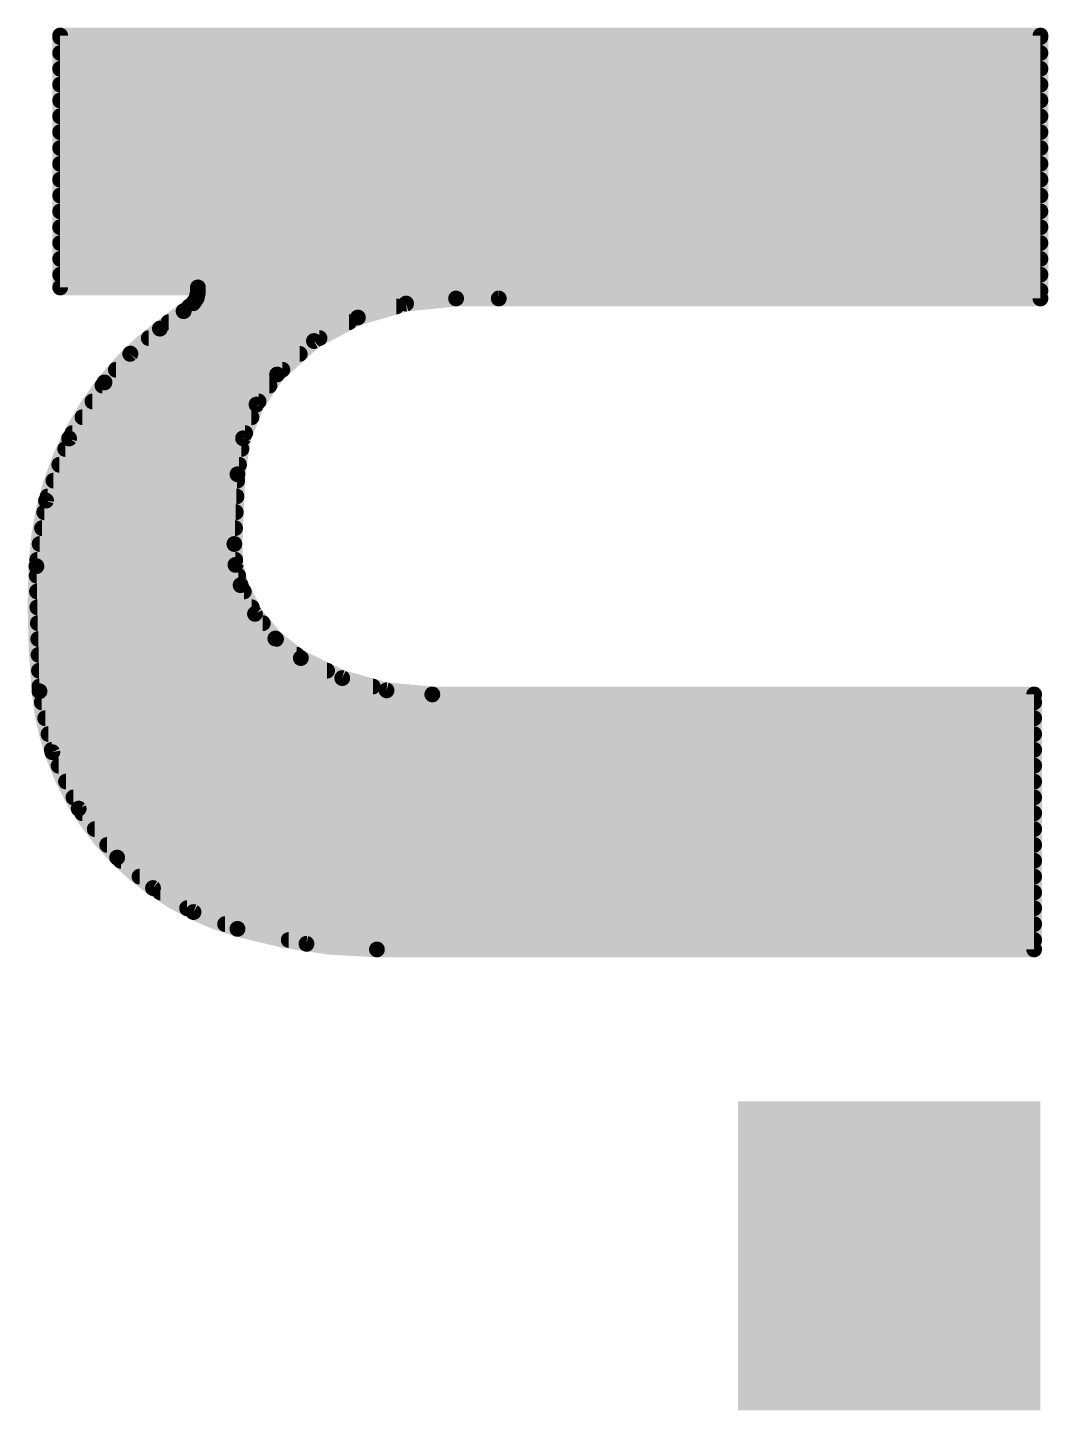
# Model space of a CAD drawing. Extents: x -20 to 87, y -17 to 53.
# Drawn here: x 7.337 to 8.974, y 8.923 to 11.14 of the extents above; entities that cross this region are included whole.
import ezdxf

# ---------------------------------------------------------------- set-up
doc = ezdxf.new("R2010")
doc.units = 0
doc.layers.add('22', color=40, linetype='CONTINUOUS')

# ---------------------------------------------------------------- blocks, each defined once
blk = doc.blocks.new('RECT')
blk.add_solid([(-0.5, -0.5), (0.5, -0.5), (-0.5, 0.5), (0.5, 0.5)])

msp = doc.modelspace()

# ---------------------------------------------------------------- linework, layer by layer
at = {"layer": '22', "const_width": 0.0254}
for points in [[(7.3889, 11.1277), (7.3889, 10.7239)], [(8.9611, 11.1277), (7.3889, 11.1277)], [(8.9611, 11.1277), (7.3889, 11.1277)], [(7.3889, 11.1277), (7.3889, 10.7239)], [(7.3889, 11.1252), (8.9611, 11.1252)], [(8.9611, 10.7061), (8.9611, 11.1277)], [(8.9611, 10.7061), (8.9611, 11.1277)], [(7.3889, 11.0998), (8.9611, 11.0998)], [(7.3889, 11.0744), (8.9611, 11.0744)], [(7.3889, 11.049), (8.9611, 11.049)], [(7.3889, 11.0236), (8.9611, 11.0236)], [(7.3889, 10.9982), (8.9611, 10.9982)], [(7.3889, 10.9728), (8.9611, 10.9728)], [(7.3889, 10.9474), (8.9611, 10.9474)], [(7.3889, 10.922), (8.9611, 10.922)], [(7.3889, 10.8966), (8.9611, 10.8966)], [(7.3889, 10.8712), (8.9611, 10.8712)], [(7.3889, 10.8458), (8.9611, 10.8458)], [(7.3889, 10.8204), (8.9611, 10.8204)], [(7.3889, 10.795), (8.9611, 10.795)], [(7.3889, 10.7696), (8.9611, 10.7696)], [(7.3889, 10.7442), (8.9611, 10.7442)], [(7.3889, 10.7239), (7.6098, 10.7239)], [(7.3889, 10.7239), (7.6098, 10.7239)], [(7.6098, 10.7239), (7.6098, 10.7163)], [(7.6098, 10.7239), (7.6098, 10.7163)], [(7.6022, 10.6985), (7.587, 10.6858)], [(7.6078, 10.7066), (7.6022, 10.6985)], [(7.6098, 10.7163), (7.6078, 10.7066)], [(7.6098, 10.7188), (8.9611, 10.7188)], [(7.8664, 10.6756), (7.9438, 10.6979)], [(7.9438, 10.6979), (8.0239, 10.7061)], [(8.0239, 10.7061), (8.9611, 10.7061)], [(8.0924, 10.7061), (8.9611, 10.7061)], [(7.587, 10.6858), (7.5489, 10.6578)], [(7.5961, 10.6934), (7.9282, 10.6934)], [(7.796, 10.6379), (7.8664, 10.6756)], [(7.5489, 10.6578), (7.5016, 10.6176)], [(7.5628, 10.668), (7.8522, 10.668)], [(7.531, 10.6426), (7.8048, 10.6426)], [(7.7368, 10.5842), (7.796, 10.6379)], [(7.5016, 10.6176), (7.46, 10.5715)], [(7.5012, 10.6172), (7.7732, 10.6172)], [(7.4783, 10.5918), (7.7452, 10.5918)], [(7.46, 10.5715), (7.4032, 10.4816)], [(7.4568, 10.5664), (7.7246, 10.5664)], [(7.7038, 10.5361), (7.7368, 10.5842)], [(7.4407, 10.541), (7.7072, 10.541)], [(7.6823, 10.4818), (7.7038, 10.5361)], [(7.4247, 10.5156), (7.6957, 10.5156)], [(7.4032, 10.4816), (7.3663, 10.382)], [(7.4086, 10.4902), (7.6856, 10.4902)], [(7.6733, 10.4242), (7.6823, 10.4818)], [(7.397, 10.4648), (7.6796, 10.4648)], [(7.3876, 10.4394), (7.6757, 10.4394)], [(7.3782, 10.414), (7.6728, 10.414)], [(7.6683, 10.3124), (7.6733, 10.4242)], [(7.3688, 10.3886), (7.6717, 10.3886)], [(7.3663, 10.382), (7.3508, 10.2768)], [(7.3635, 10.3632), (7.6706, 10.3632)], [(7.3598, 10.3378), (7.6694, 10.3378)], [(7.356, 10.3124), (7.6683, 10.3124)], [(7.6701, 10.2789), (7.6683, 10.3124)], [(7.3508, 10.2768), (7.3558, 10.0762)], [(7.3523, 10.287), (7.6696, 10.287)], [(7.6784, 10.2464), (7.6701, 10.2789)], [(7.3512, 10.2616), (7.6745, 10.2616)], [(7.3518, 10.2362), (7.6835, 10.2362)], [(7.7014, 10.2004), (7.6784, 10.2464)], [(7.3524, 10.2108), (7.6962, 10.2108)], [(7.7341, 10.1608), (7.7014, 10.2004)], [(7.3531, 10.1854), (7.7138, 10.1854)], [(7.3537, 10.16), (7.7351, 10.16)], [(7.7749, 10.1295), (7.7341, 10.1608)], [(7.3543, 10.1346), (7.7682, 10.1346)], [(7.8413, 10.0974), (7.7749, 10.1295)], [(7.355, 10.1092), (7.8169, 10.1092)], [(7.3556, 10.0838), (7.8904, 10.0838)], [(7.9124, 10.0777), (7.8413, 10.0974)], [(7.9858, 10.0711), (7.9124, 10.0777)], [(7.3558, 10.0762), (7.3763, 9.9785)], [(7.3595, 10.0584), (8.951, 10.0584)], [(8.951, 10.0711), (7.9858, 10.0711)], [(8.951, 10.0711), (7.9858, 10.0711)], [(8.951, 9.6622), (8.951, 10.0711)], [(8.951, 9.6622), (8.951, 10.0711)], [(7.3649, 10.033), (8.951, 10.033)], [(7.3702, 10.0076), (8.951, 10.0076)], [(7.3755, 9.9822), (8.951, 9.9822)], [(7.3763, 9.9785), (7.4186, 9.888)], [(7.3864, 9.9568), (8.951, 9.9568)], [(7.3983, 9.9314), (8.951, 9.9314)], [(7.4102, 9.906), (8.951, 9.906)], [(7.4186, 9.888), (7.4803, 9.8095)], [(7.4244, 9.8806), (8.951, 9.8806)], [(7.4444, 9.8552), (8.951, 9.8552)], [(7.4643, 9.8298), (8.951, 9.8298)], [(7.4803, 9.8095), (7.5378, 9.7606)], [(7.4863, 9.8044), (8.951, 9.8044)], [(7.5162, 9.779), (8.951, 9.779)], [(7.5378, 9.7606), (7.6028, 9.7221)], [(7.5496, 9.7536), (8.951, 9.7536)], [(7.5925, 9.7282), (8.951, 9.7282)], [(7.6028, 9.7221), (7.6733, 9.6952)], [(7.6534, 9.7028), (8.951, 9.7028)], [(7.6733, 9.6952), (7.784, 9.6712)], [(7.7555, 9.6774), (8.951, 9.6774)], [(7.784, 9.6712), (7.8969, 9.6622)], [(7.8969, 9.6622), (8.951, 9.6622)], [(7.8969, 9.6622), (8.951, 9.6622)]]:
    msp.add_lwpolyline(points, dxfattribs=at)
at = {"layer": '22'}
for points, const_width in [([(7.3953, 11.1277, 1), (7.3826, 11.1277)], 0.0127), ([(7.3889, 11.1341, 1), (7.3889, 11.1214)], 0.0127), ([(7.3889, 11.1341, 1), (7.3889, 11.1214)], 0.0127), ([(7.3953, 11.1277, 1), (7.3826, 11.1277)], 0.0127), ([(7.3889, 11.1316, 1), (7.3889, 11.1189)], 0.0127), ([(8.9674, 11.1277, 1), (8.9548, 11.1277)], 0.0127), ([(8.9674, 11.1277, 1), (8.9548, 11.1277)], 0.0127), ([(8.9611, 11.1214, 1), (8.9611, 11.1341)], 0.0127), ([(8.9611, 11.1214, 1), (8.9611, 11.1341)], 0.0127), ([(8.9611, 11.1189, 1), (8.9611, 11.1316)], 0.0127), ([(7.3889, 11.1061, 1), (7.3889, 11.0935)], 0.0127), ([(8.9611, 11.0935, 1), (8.9611, 11.1061)], 0.0127), ([(7.3889, 11.0808, 1), (7.3889, 11.0681)], 0.0127), ([(8.9611, 11.0681, 1), (8.9611, 11.0808)], 0.0127), ([(7.3889, 11.0554, 1), (7.3889, 11.0427)], 0.0127), ([(8.9611, 11.0427, 1), (8.9611, 11.0554)], 0.0127), ([(7.3889, 11.0299, 1), (7.3889, 11.0173)], 0.0127), ([(8.9611, 11.0173, 1), (8.9611, 11.0299)], 0.0127), ([(7.3889, 11.0046, 1), (7.3889, 10.9919)], 0.0127), ([(8.9611, 10.9919, 1), (8.9611, 11.0046)], 0.0127), ([(7.3889, 10.9792, 1), (7.3889, 10.9665)], 0.0127), ([(8.9611, 10.9665, 1), (8.9611, 10.9792)], 0.0127), ([(7.3889, 10.9537, 1), (7.3889, 10.9411)], 0.0127), ([(8.9611, 10.9411, 1), (8.9611, 10.9537)], 0.0127), ([(7.3889, 10.9284, 1), (7.3889, 10.9157)], 0.0127), ([(8.9611, 10.9157, 1), (8.9611, 10.9284)], 0.0127), ([(7.3889, 10.903, 1), (7.3889, 10.8903)], 0.0127), ([(8.9611, 10.8903, 1), (8.9611, 10.903)], 0.0127), ([(7.3889, 10.8775, 1), (7.3889, 10.8649)], 0.0127), ([(8.9611, 10.8649, 1), (8.9611, 10.8775)], 0.0127), ([(7.3889, 10.8521, 1), (7.3889, 10.8395)], 0.0127), ([(8.9611, 10.8395, 1), (8.9611, 10.8521)], 0.0127), ([(7.3889, 10.8268, 1), (7.3889, 10.8141)], 0.0127), ([(8.9611, 10.8141, 1), (8.9611, 10.8268)], 0.0127), ([(7.3889, 10.8013, 1), (7.3889, 10.7887)], 0.0127), ([(8.9611, 10.7887, 1), (8.9611, 10.8013)], 0.0127), ([(7.3889, 10.7759, 1), (7.3889, 10.7633)], 0.0127), ([(8.9611, 10.7633, 1), (8.9611, 10.7759)], 0.0127), ([(7.3889, 10.7506, 1), (7.3889, 10.7379)], 0.0127), ([(8.9611, 10.7379, 1), (8.9611, 10.7506)], 0.0127), ([(7.3889, 10.7302, 1), (7.3889, 10.7176)], 0.0127), ([(7.3889, 10.7302, 1), (7.3889, 10.7176)], 0.0127), ([(7.6162, 10.7239, 1), (7.6035, 10.7239)], 0.0127), ([(7.6162, 10.7239, 1), (7.6035, 10.7239)], 0.0127), ([(7.6098, 10.7176, 1), (7.6098, 10.7302)], 0.0127), ([(7.6098, 10.7176, 1), (7.6098, 10.7302)], 0.0127), ([(7.3826, 10.7239, 1), (7.3953, 10.7239)], 0.0127), ([(7.3826, 10.7239, 1), (7.3953, 10.7239)], 0.0127), ([(7.587, 10.6858, 0.0333), (7.6022, 10.6985)], 0.0254), ([(7.6022, 10.6985, 0.205), (7.6098, 10.7163)], 0.0254), ([(7.6066, 10.6939, 1), (7.5978, 10.7031)], 0.0127), ([(7.6063, 10.6936, 1), (7.5981, 10.7034)], 0.0127), ([(7.6016, 10.7079, 1), (7.614, 10.7054)], 0.0127), ([(7.613, 10.703, 1), (7.6026, 10.7102)], 0.0127), ([(7.6098, 10.7251, 1), (7.6098, 10.7125)], 0.0127), ([(7.616, 10.715, 1), (7.6036, 10.7176)], 0.0127), ([(7.6161, 10.7163, 1), (7.6035, 10.7163)], 0.0127), ([(7.6035, 10.7163, 1), (7.6162, 10.7163)], 0.0127), ([(7.6035, 10.7163, 1), (7.6162, 10.7163)], 0.0127), ([(8.0239, 10.7061, 0.0895), (7.8664, 10.6756)], 0.0254), ([(7.9431, 10.7042, 1), (7.9444, 10.6916)], 0.0127), ([(7.9455, 10.6918, 1), (7.942, 10.704)], 0.0127), ([(8.0924, 10.7061, 0.0064), (8.0239, 10.7061)], 0.0254), ([(8.0239, 10.7125, 1), (8.0239, 10.6998)], 0.0127), ([(8.0238, 10.7124, 1), (8.024, 10.6998)], 0.0127), ([(8.0245, 10.6998, 1), (8.0233, 10.7124)], 0.0127), ([(8.024, 10.6998, 1), (8.0238, 10.7124)], 0.0127), ([(8.0924, 10.7125, 1), (8.0924, 10.6998)], 0.0127), ([(8.0923, 10.6998, 1), (8.0925, 10.7124)], 0.0127), ([(8.9548, 10.7061, 1), (8.9674, 10.7061)], 0.0127), ([(8.9548, 10.7061, 1), (8.9674, 10.7061)], 0.0127), ([(8.9611, 10.7125, 1), (8.9611, 10.7251)], 0.0127), ([(8.9611, 10.6998, 1), (8.9611, 10.7125)], 0.0127), ([(8.9611, 10.6998, 1), (8.9611, 10.7125)], 0.0127), ([(7.587, 10.6858, 0.0022), (7.5489, 10.6578)], 0.0254), ([(7.5833, 10.6909, 1), (7.5907, 10.6807)], 0.0127), ([(7.5829, 10.6907, 1), (7.5911, 10.6809)], 0.0127), ([(7.5908, 10.6807, 1), (7.5832, 10.6909)], 0.0127), ([(7.5907, 10.6807, 1), (7.5833, 10.6909)], 0.0127), ([(7.5961, 10.6997, 1), (7.5961, 10.6871)], 0.0127), ([(7.5978, 10.7031, 1), (7.6066, 10.6939)], 0.0127), ([(7.597, 10.7021, 1), (7.6074, 10.6949)], 0.0127), ([(7.8664, 10.6756, 0.1229), (7.7368, 10.5842)], 0.0254), ([(7.8646, 10.6817, 1), (7.8682, 10.6695)], 0.0127), ([(7.8694, 10.67, 1), (7.8634, 10.6812)], 0.0127), ([(7.8687, 10.6697, 1), (7.8641, 10.6815)], 0.0127), ([(7.9282, 10.6871, 1), (7.9282, 10.6997)], 0.0127), ([(7.5489, 10.6578, 0.0664), (7.46, 10.5715)], 0.0254), ([(7.5451, 10.6629, 1), (7.5527, 10.6527)], 0.0127), ([(7.5451, 10.6629, 1), (7.5527, 10.6527)], 0.0127), ([(7.553, 10.653, 1), (7.5448, 10.6626)], 0.0127), ([(7.5527, 10.6527, 1), (7.5451, 10.6629)], 0.0127), ([(7.5628, 10.6744, 1), (7.5628, 10.6617)], 0.0127), ([(7.8522, 10.6617, 1), (7.8522, 10.6744)], 0.0127), ([(7.8641, 10.6815, 1), (7.8687, 10.6697)], 0.0127), ([(7.531, 10.6489, 1), (7.531, 10.6363)], 0.0127), ([(7.793, 10.6435, 1), (7.799, 10.6323)], 0.0127), ([(7.8002, 10.6332, 1), (7.7917, 10.6426)], 0.0127), ([(7.8048, 10.6363, 1), (7.8048, 10.6489)], 0.0127), ([(7.5012, 10.6235, 1), (7.5012, 10.6109)], 0.0127), ([(7.4975, 10.6224, 1), (7.5057, 10.6128)], 0.0127), ([(7.5063, 10.6133, 1), (7.4969, 10.6219)], 0.0127), ([(7.7732, 10.6109, 1), (7.7732, 10.6235)], 0.0127), ([(7.4783, 10.5982, 1), (7.4783, 10.5855)], 0.0127), ([(7.7452, 10.5855, 1), (7.7452, 10.5982)], 0.0127), ([(7.46, 10.5715, 0.1577), (7.3508, 10.2768)], 0.0254), ([(7.4568, 10.5727, 1), (7.4568, 10.5601)], 0.0127), ([(7.4553, 10.5758, 1), (7.4647, 10.5672)], 0.0127), ([(7.455, 10.5754, 1), (7.465, 10.5676)], 0.0127), ([(7.4654, 10.5681, 1), (7.4546, 10.5749)], 0.0127), ([(7.465, 10.5676, 1), (7.455, 10.5754)], 0.0127), ([(7.7368, 10.5842, 0.1688), (7.6733, 10.4242)], 0.0254), ([(7.7246, 10.5601, 1), (7.7246, 10.5727)], 0.0127), ([(7.7325, 10.5889, 1), (7.7411, 10.5795)], 0.0127), ([(7.732, 10.5883, 1), (7.7416, 10.5801)], 0.0127), ([(7.742, 10.5806, 1), (7.7316, 10.5878)], 0.0127), ([(7.7416, 10.5801, 1), (7.732, 10.5883)], 0.0127), ([(7.4407, 10.5473, 1), (7.4407, 10.5347)], 0.0127), ([(7.6986, 10.5397, 1), (7.7091, 10.5325)], 0.0127), ([(7.7097, 10.5337, 1), (7.6979, 10.5384)], 0.0127), ([(7.7072, 10.5347, 1), (7.7072, 10.5473)], 0.0127), ([(7.4247, 10.522, 1), (7.4247, 10.5093)], 0.0127), ([(7.6957, 10.5093, 1), (7.6957, 10.522)], 0.0127), ([(7.3979, 10.485, 1), (7.4086, 10.4782)], 0.0127), ([(7.4092, 10.4794, 1), (7.3973, 10.4838)], 0.0127), ([(7.4086, 10.4965, 1), (7.4086, 10.4839)], 0.0127), ([(7.6886, 10.4809, 1), (7.676, 10.4828)], 0.0127), ([(7.6764, 10.4842, 1), (7.6882, 10.4795)], 0.0127), ([(7.6856, 10.4839, 1), (7.6856, 10.4965)], 0.0127), ([(7.397, 10.4711, 1), (7.397, 10.4585)], 0.0127), ([(7.6796, 10.4585, 1), (7.6796, 10.4711)], 0.0127), ([(7.3876, 10.4458, 1), (7.3876, 10.4331)], 0.0127), ([(7.6757, 10.4331, 1), (7.6757, 10.4458)], 0.0127), ([(7.3782, 10.4203, 1), (7.3782, 10.4077)], 0.0127), ([(7.6683, 10.3124, 0.0006), (7.6733, 10.4242)], 0.0254), ([(7.6796, 10.4239, 1), (7.667, 10.4245)], 0.0127), ([(7.6796, 10.4239, 1), (7.667, 10.4245)], 0.0127), ([(7.667, 10.4252, 1), (7.6796, 10.4232)], 0.0127), ([(7.667, 10.4245, 1), (7.6796, 10.4239)], 0.0127), ([(7.6728, 10.4077, 1), (7.6728, 10.4203)], 0.0127), ([(7.3688, 10.3949, 1), (7.3688, 10.3823)], 0.0127), ([(7.6717, 10.3823, 1), (7.6717, 10.3949)], 0.0127), ([(7.3603, 10.3842, 1), (7.3722, 10.3798)], 0.0127), ([(7.3726, 10.381, 1), (7.36, 10.3829)], 0.0127), ([(7.3635, 10.3696, 1), (7.3635, 10.3569)], 0.0127), ([(7.6706, 10.3569, 1), (7.6706, 10.3696)], 0.0127), ([(7.3598, 10.3441, 1), (7.3598, 10.3315)], 0.0127), ([(7.6694, 10.3315, 1), (7.6694, 10.3441)], 0.0127), ([(7.356, 10.3187, 1), (7.356, 10.3061)], 0.0127), ([(7.6683, 10.3124, 0.0992), (7.6784, 10.2464)], 0.0254), ([(7.6746, 10.3127, 1), (7.662, 10.3121)], 0.0127), ([(7.6746, 10.3121, 1), (7.662, 10.3127)], 0.0127), ([(7.662, 10.3127, 1), (7.6746, 10.3121)], 0.0127), ([(7.662, 10.3127, 1), (7.6746, 10.3121)], 0.0127), ([(7.6683, 10.3061, 1), (7.6683, 10.3187)], 0.0127), ([(7.3508, 10.2768, 0.0335), (7.3558, 10.0762)], 0.0254), ([(7.3571, 10.277, 1), (7.3445, 10.2766)], 0.0127), ([(7.3571, 10.2765, 1), (7.3445, 10.2771)], 0.0127), ([(7.3523, 10.2934, 1), (7.3523, 10.2807)], 0.0127), ([(7.6762, 10.2805, 1), (7.6639, 10.2773)], 0.0127), ([(7.6696, 10.2807, 1), (7.6696, 10.2934)], 0.0127), ([(7.3445, 10.2777, 1), (7.3571, 10.2759)], 0.0127), ([(7.3445, 10.2771, 1), (7.3571, 10.2765)], 0.0127), ([(7.3512, 10.2679, 1), (7.3512, 10.2553)], 0.0127), ([(7.6637, 10.2786, 1), (7.6764, 10.2792)], 0.0127), ([(7.6745, 10.2553, 1), (7.6745, 10.2679)], 0.0127), ([(7.3518, 10.2425, 1), (7.3518, 10.2299)], 0.0127), ([(7.6841, 10.2492, 1), (7.6727, 10.2436)], 0.0127), ([(7.6784, 10.2464, 0.1719), (7.7749, 10.1295)], 0.0254), ([(7.6844, 10.2486, 1), (7.6724, 10.2442)], 0.0127), ([(7.6722, 10.2448, 1), (7.6846, 10.248)], 0.0127), ([(7.6724, 10.2442, 1), (7.6844, 10.2486)], 0.0127), ([(7.6835, 10.2299, 1), (7.6835, 10.2425)], 0.0127), ([(7.3524, 10.2172, 1), (7.3524, 10.2045)], 0.0127), ([(7.6962, 10.2045, 1), (7.6962, 10.2172)], 0.0127), ([(7.7063, 10.2044, 1), (7.6965, 10.1964)], 0.0127), ([(7.6957, 10.1976, 1), (7.707, 10.2032)], 0.0127), ([(7.3531, 10.1918, 1), (7.3531, 10.1791)], 0.0127), ([(7.7138, 10.1791, 1), (7.7138, 10.1918)], 0.0127), ([(7.3537, 10.1663, 1), (7.3537, 10.1537)], 0.0127), ([(7.738, 10.1658, 1), (7.7302, 10.1557)], 0.0127), ([(7.7292, 10.1567, 1), (7.739, 10.1648)], 0.0127), ([(7.7351, 10.1537, 1), (7.7351, 10.1663)], 0.0127), ([(7.3543, 10.141, 1), (7.3543, 10.1283)], 0.0127), ([(7.7682, 10.1283, 1), (7.7682, 10.141)], 0.0127), ([(7.7777, 10.1352, 1), (7.7721, 10.1238)], 0.0127), ([(7.7749, 10.1295, 0.136), (7.9858, 10.0711)], 0.0254), ([(7.7782, 10.1349, 1), (7.7716, 10.1241)], 0.0127), ([(7.771, 10.1245, 1), (7.7788, 10.1345)], 0.0127), ([(7.7716, 10.1241, 1), (7.7782, 10.1349)], 0.0127), ([(7.355, 10.1156, 1), (7.355, 10.1029)], 0.0127), ([(7.8169, 10.1029, 1), (7.8169, 10.1156)], 0.0127), ([(7.3556, 10.0901, 1), (7.3556, 10.0775)], 0.0127), ([(7.843, 10.1035, 1), (7.8396, 10.0913)], 0.0127), ([(7.8385, 10.0917, 1), (7.8441, 10.1031)], 0.0127), ([(7.8904, 10.0775, 1), (7.8904, 10.0901)], 0.0127), ([(7.9129, 10.084, 1), (7.9118, 10.0714)], 0.0127), ([(7.9107, 10.0716, 1), (7.9141, 10.0838)], 0.0127), ([(7.362, 10.0775, 1), (7.3496, 10.0749)], 0.0127), ([(7.3558, 10.0762, 0.1741), (7.4803, 9.8095)], 0.0254), ([(7.3621, 10.0768, 1), (7.3495, 10.0756)], 0.0127), ([(7.3495, 10.0756, 1), (7.3621, 10.0768)], 0.0127), ([(7.3495, 10.076, 1), (7.3621, 10.0764)], 0.0127), ([(7.3595, 10.0648, 1), (7.3595, 10.0521)], 0.0127), ([(7.9858, 10.0775, 1), (7.9858, 10.0648)], 0.0127), ([(7.9858, 10.0775, 1), (7.9858, 10.0648)], 0.0127), ([(7.9852, 10.0648, 1), (7.9864, 10.0774)], 0.0127), ([(7.9858, 10.0648, 1), (7.9858, 10.0774)], 0.0127), ([(8.9573, 10.0711, 1), (8.9447, 10.0711)], 0.0127), ([(8.9573, 10.0711, 1), (8.9447, 10.0711)], 0.0127), ([(8.951, 10.0648, 1), (8.951, 10.0775)], 0.0127), ([(8.951, 10.0648, 1), (8.951, 10.0775)], 0.0127), ([(8.951, 10.0521, 1), (8.951, 10.0648)], 0.0127), ([(7.3649, 10.0394, 1), (7.3649, 10.0267)], 0.0127), ([(8.951, 10.0267, 1), (8.951, 10.0394)], 0.0127), ([(7.3702, 10.0139, 1), (7.3702, 10.0013)], 0.0127), ([(8.951, 10.0013, 1), (8.951, 10.0139)], 0.0127), ([(7.3755, 9.9886, 1), (7.3755, 9.9759)], 0.0127), ([(7.3821, 9.9812, 1), (7.3706, 9.9758)], 0.0127), ([(7.3701, 9.9772, 1), (7.3825, 9.9798)], 0.0127), ([(8.951, 9.9759, 1), (8.951, 9.9886)], 0.0127), ([(7.3864, 9.9632, 1), (7.3864, 9.9505)], 0.0127), ([(8.951, 9.9505, 1), (8.951, 9.9632)], 0.0127), ([(7.3983, 9.9377, 1), (7.3983, 9.9251)], 0.0127), ([(8.951, 9.9251, 1), (8.951, 9.9377)], 0.0127), ([(7.4102, 9.9123, 1), (7.4102, 9.8997)], 0.0127), ([(8.951, 9.8997, 1), (8.951, 9.9123)], 0.0127), ([(7.4236, 9.8919, 1), (7.4136, 9.8841)], 0.0127), ([(7.4128, 9.8853, 1), (7.4243, 9.8907)], 0.0127), ([(7.4244, 9.887, 1), (7.4244, 9.8743)], 0.0127), ([(8.951, 9.8743, 1), (8.951, 9.887)], 0.0127), ([(7.4444, 9.8615, 1), (7.4444, 9.8489)], 0.0127), ([(8.951, 9.8489, 1), (8.951, 9.8615)], 0.0127), ([(7.4643, 9.8361, 1), (7.4643, 9.8235)], 0.0127), ([(8.951, 9.8235, 1), (8.951, 9.8361)], 0.0127), ([(7.4844, 9.8143, 1), (7.4762, 9.8047)], 0.0127), ([(7.4803, 9.8095, 0.1281), (7.6733, 9.6952)], 0.0254), ([(7.4848, 9.814, 1), (7.4758, 9.805)], 0.0127), ([(7.4753, 9.8056, 1), (7.4853, 9.8134)], 0.0127), ([(7.4758, 9.805, 1), (7.4848, 9.814)], 0.0127), ([(7.4863, 9.8108, 1), (7.4863, 9.7981)], 0.0127), ([(8.951, 9.7981, 1), (8.951, 9.8108)], 0.0127), ([(7.5162, 9.7853, 1), (7.5162, 9.7727)], 0.0127), ([(8.951, 9.7727, 1), (8.951, 9.7853)], 0.0127), ([(7.5411, 9.7661, 1), (7.5346, 9.7551)], 0.0127), ([(7.5337, 9.7558, 1), (7.5419, 9.7654)], 0.0127), ([(7.5496, 9.7599, 1), (7.5496, 9.7473)], 0.0127), ([(8.951, 9.7473, 1), (8.951, 9.7599)], 0.0127), ([(7.5925, 9.7346, 1), (7.5925, 9.7219)], 0.0127), ([(7.605, 9.7281, 1), (7.6005, 9.7162)], 0.0127), ([(8.951, 9.7219, 1), (8.951, 9.7346)], 0.0127), ([(7.5995, 9.7167, 1), (7.606, 9.7276)], 0.0127), ([(7.6534, 9.7091, 1), (7.6534, 9.6965)], 0.0127), ([(8.951, 9.6965, 1), (8.951, 9.7091)], 0.0127), ([(7.6746, 9.7014, 1), (7.672, 9.689)], 0.0127), ([(7.6733, 9.6952, 0.0668), (7.8969, 9.6622)], 0.0254), ([(7.6751, 9.7013, 1), (7.6715, 9.6891)], 0.0127), ([(7.671, 9.6893, 1), (7.6756, 9.7011)], 0.0127), ([(7.6715, 9.6891, 1), (7.6751, 9.7013)], 0.0127), ([(7.7555, 9.6837, 1), (7.7555, 9.6711)], 0.0127), ([(8.951, 9.6711, 1), (8.951, 9.6837)], 0.0127), ([(7.7845, 9.6776, 1), (7.7835, 9.6649)], 0.0127), ([(7.7827, 9.665, 1), (7.7853, 9.6774)], 0.0127), ([(7.8969, 9.6685, 1), (7.8969, 9.6559)], 0.0127), ([(7.8969, 9.6685, 1), (7.8969, 9.6559)], 0.0127), ([(7.8964, 9.6559, 1), (7.8974, 9.6685)], 0.0127), ([(7.8968, 9.6559, 1), (7.897, 9.6685)], 0.0127), ([(8.9447, 9.6622, 1), (8.9573, 9.6622)], 0.0127), ([(8.9447, 9.6622, 1), (8.9573, 9.6622)], 0.0127), ([(8.951, 9.6559, 1), (8.951, 9.6685)], 0.0127), ([(8.951, 9.6559, 1), (8.951, 9.6685)], 0.0127)]:
    msp.add_lwpolyline(points, format="xyb", dxfattribs=dict(at, const_width=const_width))

# ---------------------------------------------------------------- block references
at = {"layer": '22', "xscale": 0.4953, "yscale": 0.4851, "rotation": 270}
msp.add_blockref('RECT', (8.7186, 9.1707), dxfattribs=at)

doc.saveas('drawing.dxf')
